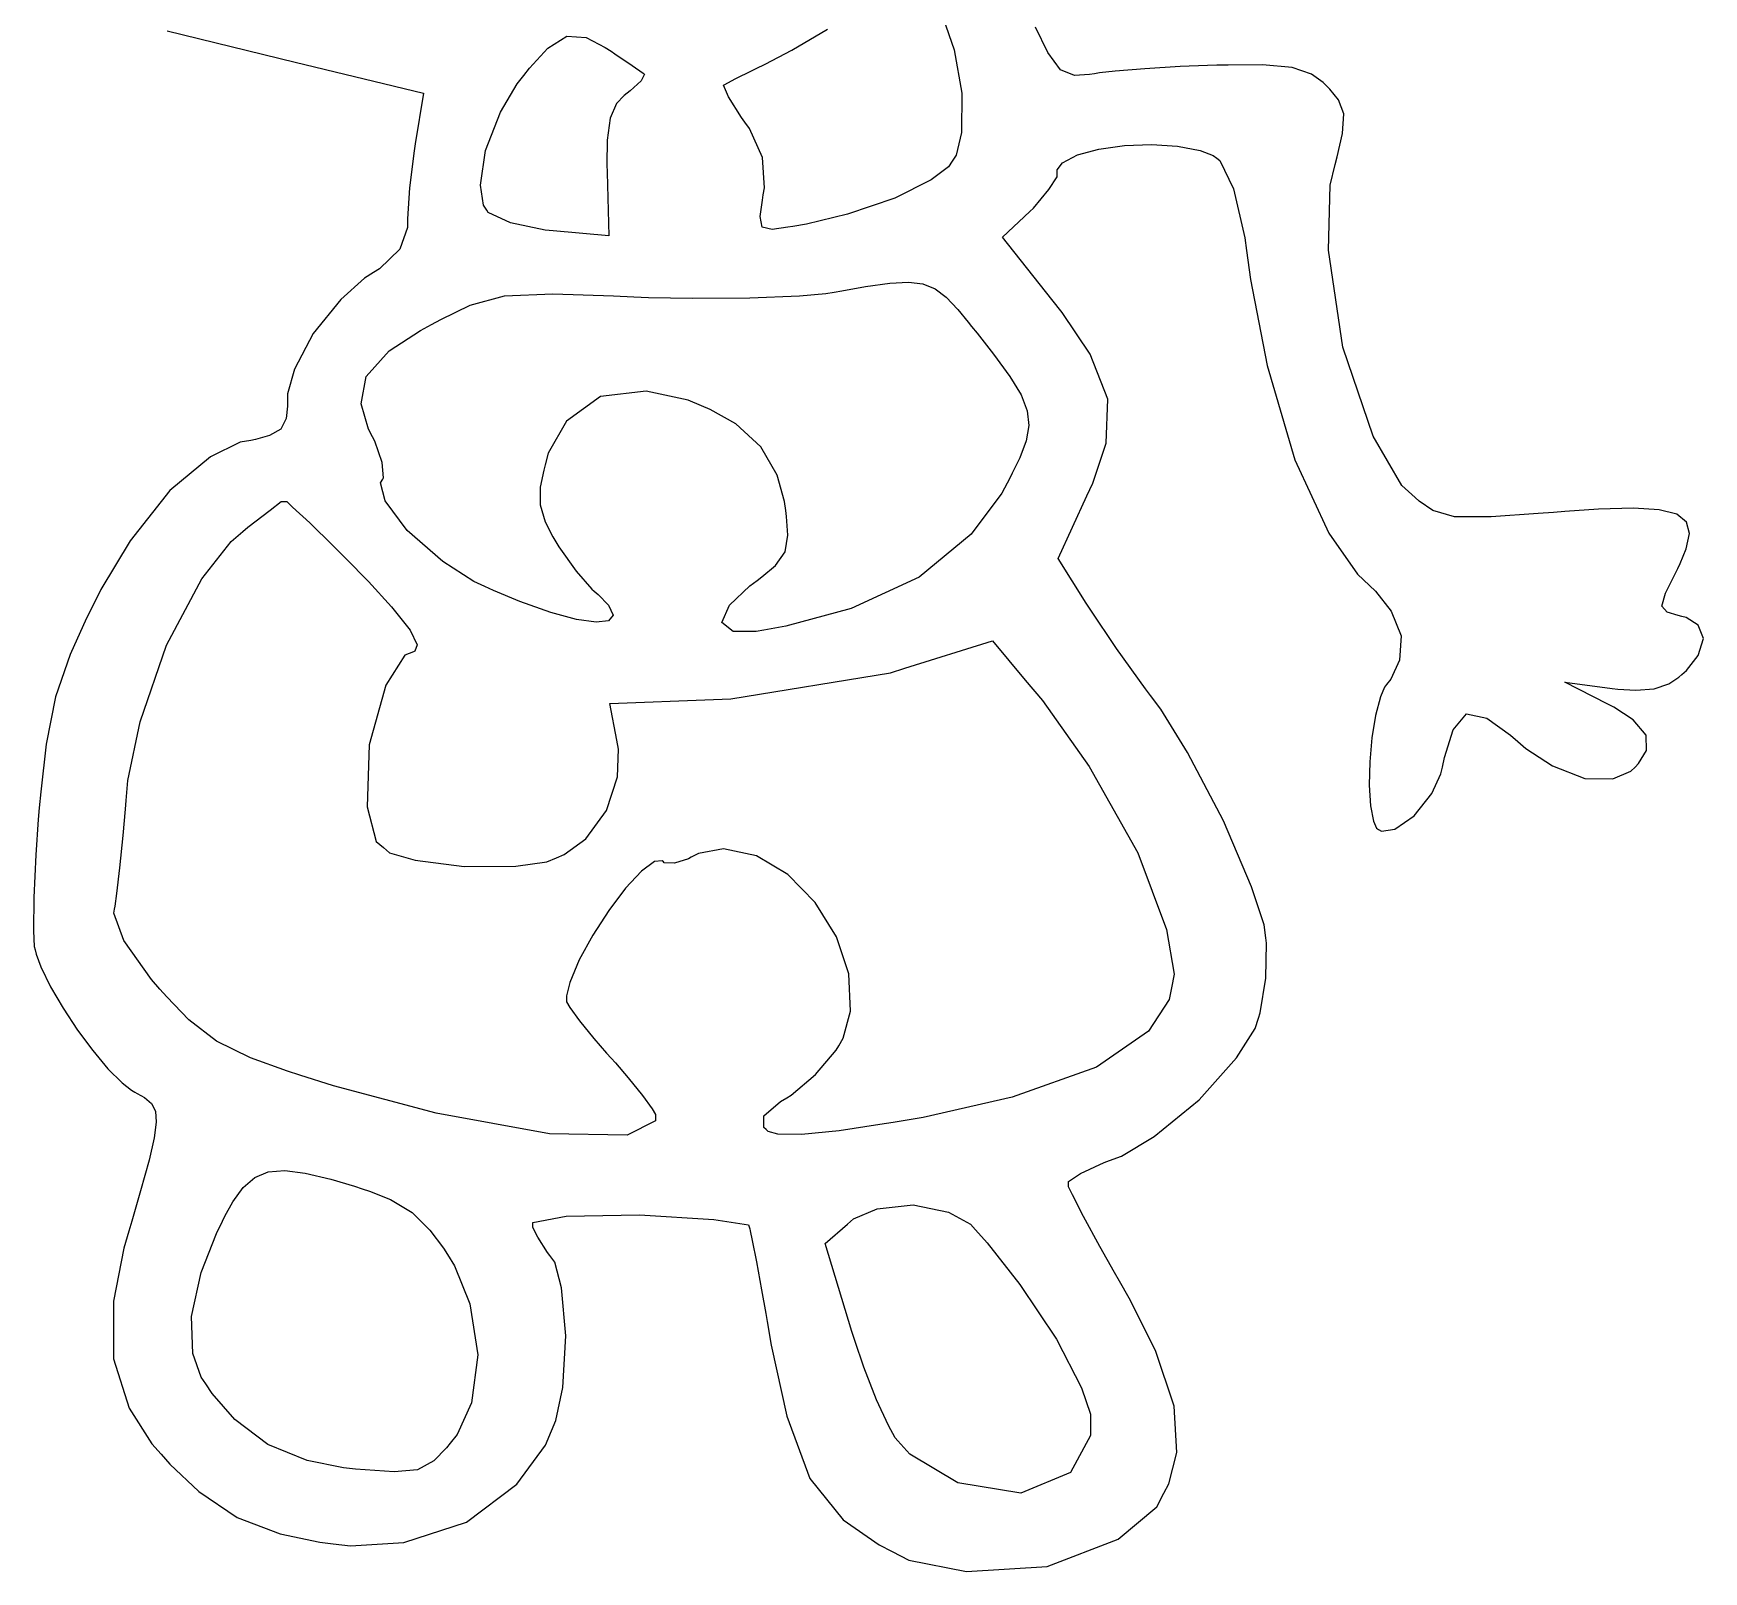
# Model space of a CAD drawing. Extents: x 3.76 to 6.49, y 0.79 to 4.4.
# Drawn here: x 4.406 to 6.485, y 0.793 to 2.708 of the extents above; entities that cross this region are included whole.
import ezdxf

# ---------------------------------------------------------------- set-up
doc = ezdxf.new("R2010")
doc.units = 0
doc.layers.get('0').update_dxf_attribs({"linetype": 'CONTINUOUS'})

msp = doc.modelspace()

# ---------------------------------------------------------------- linework, layer by layer
at = {"color": 0}
for p, q in [((5.53857, 2.72667), (5.55208, 2.68722)), ((4.57221, 2.7111), (4.73193, 2.67219)), ((5.04617, 2.6894), (5.06988, 2.70449)), ((5.06988, 2.70449), (5.09403, 2.70258)), ((5.35015, 2.68707), (5.39447, 2.71289)), ((5.66889, 2.68419), (5.65343, 2.71576)), ((5.02349, 2.66433), (5.04617, 2.6894)), ((5.09403, 2.70258), (5.11762, 2.69038)), ((5.11762, 2.69038), (5.125, 2.68549)), ((5.125, 2.68549), (5.12983, 2.68229)), ((5.31685, 2.66938), (5.35015, 2.68707)), ((5.55208, 2.68722), (5.56201, 2.63319)), ((5.68463, 2.66228), (5.66889, 2.68419)), ((4.73193, 2.67219), (4.89165, 2.63336)), ((5.01654, 2.65554), (5.02349, 2.66433)), ((5.12983, 2.68229), (5.15142, 2.66775)), ((5.15142, 2.66775), (5.1651, 2.65836)), ((5.30067, 2.66157), (5.30556, 2.6639)), ((5.30556, 2.6639), (5.31685, 2.66938)), ((5.70199, 2.65522), (5.68463, 2.66228)), ((5.78976, 2.66385), (5.75261, 2.66086)), ((5.83356, 2.66639), (5.78976, 2.66385)), ((5.86774, 2.66781), (5.83356, 2.66639)), ((5.87918, 2.66808), (5.86774, 2.66781)), ((5.89344, 2.66846), (5.87918, 2.66808)), ((5.93636, 2.66851), (5.89344, 2.66846)), ((5.97325, 2.66531), (5.93636, 2.66851)), ((5.99735, 2.65707), (5.97325, 2.66531)), ((4.98731, 2.60969), (5.00814, 2.64497)), ((5.00814, 2.64497), (5.01654, 2.65554)), ((5.1626, 2.6486), (5.14893, 2.63612)), ((5.1665, 2.65722), (5.1626, 2.6486)), ((5.1651, 2.65836), (5.16596, 2.65767)), ((5.16596, 2.65767), (5.1665, 2.65722)), ((5.26525, 2.64328), (5.26594, 2.64378)), ((5.27149, 2.62864), (5.26525, 2.64328)), ((5.26594, 2.64378), (5.2666, 2.64426)), ((5.2666, 2.64426), (5.27946, 2.6511)), ((5.27946, 2.6511), (5.30067, 2.66157)), ((5.72092, 2.65657), (5.70199, 2.65522)), ((5.72711, 2.65767), (5.72092, 2.65657)), ((5.73313, 2.65875), (5.72711, 2.65767)), ((5.75261, 2.66086), (5.73313, 2.65875)), ((6.01178, 2.64654), (5.99735, 2.65707)), ((6.01594, 2.64236), (6.01178, 2.64654)), ((6.01997, 2.63835), (6.01594, 2.64236)), ((4.89165, 2.63336), (4.88124, 2.57015)), ((5.13172, 2.62033), (5.12375, 2.60211)), ((5.14139, 2.63069), (5.13172, 2.62033)), ((5.14513, 2.63336), (5.14139, 2.63069)), ((5.14893, 2.63612), (5.14513, 2.63336)), ((5.28743, 2.60314), (5.27149, 2.62864)), ((5.56201, 2.63319), (5.56153, 2.58442)), ((6.03097, 2.625), (6.01997, 2.63835)), ((6.03728, 2.60758), (6.03097, 2.625)), ((4.96864, 2.56196), (4.98731, 2.60969)), ((5.12375, 2.60211), (5.12022, 2.57493)), ((5.29167, 2.59722), (5.28743, 2.60314)), ((6.03564, 2.58306), (6.03728, 2.60758)), ((5.29725, 2.58931), (5.29167, 2.59722)), ((5.31364, 2.55322), (5.29725, 2.58931)), ((5.56153, 2.58442), (5.55479, 2.55621)), ((6.02924, 2.55404), (6.03564, 2.58306)), ((4.87978, 2.56147), (4.87408, 2.51535)), ((4.88124, 2.57015), (4.87978, 2.56147)), ((4.96235, 2.51904), (4.96864, 2.56196)), ((5.12022, 2.57493), (5.11985, 2.54476)), ((5.70574, 2.55647), (5.73236, 2.56369)), ((5.73236, 2.56369), (5.76421, 2.56814)), ((5.76421, 2.56814), (5.79801, 2.5695)), ((5.79801, 2.5695), (5.83051, 2.56754)), ((5.83051, 2.56754), (5.85867, 2.5619)), ((5.85867, 2.5619), (5.87472, 2.55561)), ((5.11985, 2.54476), (5.12011, 2.53472)), ((5.31597, 2.51563), (5.31364, 2.55322)), ((5.54525, 2.54156), (5.52371, 2.52539)), ((5.54986, 2.54861), (5.54525, 2.54156)), ((5.55479, 2.55621), (5.54986, 2.54861)), ((5.68056, 2.53776), (5.68733, 2.54671)), ((5.68056, 2.53472), (5.68056, 2.53776)), ((5.68733, 2.54671), (5.70574, 2.55647)), ((5.87472, 2.55561), (5.87918, 2.55231)), ((5.87918, 2.55231), (5.88297, 2.54949)), ((5.88297, 2.54949), (5.90018, 2.51411)), ((6.0204, 2.51887), (6.02686, 2.54443)), ((6.02686, 2.54443), (6.02924, 2.55404)), ((4.9661, 2.49393), (4.96235, 2.51904)), ((5.12011, 2.53472), (5.12224, 2.45557)), ((5.52371, 2.52539), (5.47857, 2.50276)), ((5.67031, 2.51346), (5.68056, 2.5294)), ((5.68056, 2.5294), (5.68056, 2.53472)), ((6.01856, 2.43778), (6.0204, 2.51887)), ((4.87408, 2.51535), (4.87142, 2.477)), ((5.31082, 2.47982), (5.31347, 2.50022)), ((5.31347, 2.50022), (5.31456, 2.50694)), ((5.31456, 2.50694), (5.31597, 2.51563)), ((5.47857, 2.50276), (5.41943, 2.48275)), ((5.65104, 2.49035), (5.67031, 2.51346)), ((5.90018, 2.51411), (5.91411, 2.45313)), ((4.87142, 2.477), (4.87153, 2.47222)), ((4.97038, 2.48753), (4.9661, 2.49393)), ((4.97217, 2.48481), (4.97038, 2.48753)), ((4.99968, 2.4719), (4.97217, 2.48481)), ((5.31342, 2.46664), (5.31082, 2.47982)), ((5.41943, 2.48275), (5.36854, 2.47043)), ((5.61253, 2.45415), (5.64654, 2.48611)), ((5.64654, 2.48611), (5.65104, 2.49035)), ((4.87164, 2.4661), (4.86199, 2.43924)), ((4.87153, 2.47222), (4.87164, 2.4661)), ((5.04303, 2.46272), (4.99968, 2.4719)), ((5.05279, 2.46181), (5.04303, 2.46272)), ((5.12224, 2.45557), (5.05279, 2.46181)), ((5.32579, 2.46376), (5.31342, 2.46664)), ((5.345, 2.46636), (5.32579, 2.46376)), ((5.3514, 2.46744), (5.345, 2.46636)), ((5.36854, 2.47043), (5.3514, 2.46744)), ((5.67378, 2.37642), (5.61253, 2.45415)), ((4.86199, 2.43924), (4.83675, 2.41488)), ((5.91411, 2.45313), (5.91629, 2.4375)), ((5.91629, 2.4375), (5.92128, 2.40153)), ((6.03618, 2.31717), (6.01856, 2.43778)), ((4.83675, 2.41488), (4.82915, 2.41)), ((4.81808, 2.40294), (4.78842, 2.37642)), ((4.82915, 2.41), (4.81808, 2.40294)), ((5.41254, 2.38747), (5.44189, 2.39253)), ((5.44189, 2.39253), (5.47211, 2.39681)), ((5.47211, 2.39681), (5.49533, 2.39811)), ((5.49533, 2.39811), (5.51346, 2.39594)), ((5.51346, 2.39594), (5.52843, 2.38986)), ((5.92128, 2.40153), (5.94211, 2.29428)), ((4.78842, 2.37642), (4.75435, 2.33425)), ((4.94982, 2.36957), (4.9924, 2.38124)), ((4.9924, 2.38124), (5.05246, 2.38363)), ((5.05246, 2.38363), (5.12819, 2.38103)), ((5.12819, 2.38103), (5.15349, 2.37989)), ((5.15349, 2.37989), (5.17165, 2.37912)), ((5.17165, 2.37912), (5.2264, 2.37804)), ((5.2264, 2.37804), (5.2979, 2.37853)), ((5.2979, 2.37853), (5.35949, 2.38112)), ((5.35949, 2.38112), (5.39231, 2.3839)), ((5.39231, 2.3839), (5.40278, 2.38574)), ((5.40278, 2.38574), (5.41254, 2.38747)), ((5.52843, 2.38986), (5.54215, 2.37935)), ((5.54215, 2.37935), (5.55664, 2.36388)), ((5.68664, 2.36014), (5.67378, 2.37642)), ((4.90136, 2.34538), (4.91331, 2.35172)), ((4.91331, 2.35172), (4.94982, 2.36957)), ((5.55664, 2.36388), (5.56961, 2.34831)), ((5.72163, 2.30826), (5.68664, 2.36014)), ((4.75435, 2.33425), (4.7309, 2.28965)), ((4.84858, 2.31244), (4.88764, 2.33811)), ((4.88764, 2.33811), (4.90136, 2.34538)), ((5.56961, 2.34831), (5.57383, 2.34304)), ((5.57383, 2.34304), (5.58074, 2.33447)), ((5.58074, 2.33447), (5.60129, 2.30849)), ((4.82021, 2.28082), (4.84858, 2.31244)), ((5.60129, 2.30849), (5.62169, 2.28065)), ((6.07406, 2.20654), (6.03618, 2.31717)), ((4.7309, 2.28965), (4.72222, 2.2589)), ((5.74349, 2.2525), (5.72163, 2.30826)), ((5.94211, 2.29428), (5.97629, 2.17703)), ((4.81401, 2.24653), (4.82021, 2.28082)), ((5.62169, 2.28065), (5.63553, 2.25771)), ((4.72222, 2.2589), (4.72222, 2.24858)), ((4.72222, 2.24858), (4.72222, 2.24354)), ((4.82314, 2.21511), (4.81401, 2.24653)), ((5.11208, 2.25575), (5.0695, 2.22493)), ((5.16883, 2.26247), (5.11208, 2.25575)), ((5.22125, 2.25108), (5.16883, 2.26247)), ((5.23753, 2.24431), (5.22125, 2.25108)), ((5.63553, 2.25771), (5.64318, 2.2379)), ((5.74143, 2.19754), (5.74349, 2.2525)), ((4.72049, 2.22831), (4.71386, 2.21528)), ((4.72222, 2.24354), (4.72049, 2.22831)), ((5.24864, 2.23969), (5.23753, 2.24431)), ((5.28028, 2.22151), (5.24864, 2.23969)), ((5.64318, 2.2379), (5.64518, 2.21946)), ((4.69993, 2.20703), (4.68229, 2.20231)), ((4.71386, 2.21528), (4.69993, 2.20703)), ((4.82801, 2.20557), (4.82314, 2.21511)), ((4.83083, 2.20003), (4.82801, 2.20557)), ((5.0695, 2.22493), (5.04688, 2.18511)), ((5.31136, 2.19303), (5.28028, 2.22151)), ((5.64518, 2.21946), (5.64187, 2.20053)), ((6.1096, 2.14492), (6.07406, 2.20654)), ((4.66331, 2.19874), (4.62614, 2.18067)), ((4.67638, 2.20117), (4.66331, 2.19874)), ((4.68229, 2.20231), (4.67638, 2.20117)), ((4.84022, 2.17344), (4.83083, 2.20003)), ((5.04688, 2.18511), (5.04303, 2.17085)), ((5.33182, 2.15761), (5.31136, 2.19303)), ((5.64187, 2.20053), (5.63385, 2.17942)), ((5.72478, 2.14779), (5.74143, 2.19754)), ((4.62614, 2.18067), (4.57579, 2.13851)), ((4.84185, 2.15451), (4.84022, 2.17344)), ((5.04118, 2.16401), (5.037, 2.14296)), ((5.04303, 2.17085), (5.04118, 2.16401)), ((5.63385, 2.17942), (5.62468, 2.16043)), ((5.97629, 2.17703), (6.01872, 2.08578)), ((4.83789, 2.14828), (4.84076, 2.15278)), ((4.84369, 2.12571), (4.83789, 2.14828)), ((4.84076, 2.15278), (4.84185, 2.15451)), ((5.037, 2.14296), (5.03678, 2.12076)), ((5.34119, 2.125), (5.33182, 2.15761)), ((5.62147, 2.15419), (5.61176, 2.13553)), ((5.62468, 2.16043), (5.62147, 2.15419)), ((5.71756, 2.13194), (5.72478, 2.14779)), ((6.12642, 2.12989), (6.1096, 2.14492)), ((4.57579, 2.13851), (4.52647, 2.07601)), ((4.70047, 2.11426), (4.71414, 2.125)), ((4.71414, 2.125), (4.71875, 2.125)), ((4.71875, 2.125), (4.72119, 2.125)), ((4.72119, 2.125), (4.72863, 2.11789)), ((4.87125, 2.08876), (4.84369, 2.12571)), ((5.34267, 2.11388), (5.34119, 2.125)), ((5.61176, 2.13553), (5.5734, 2.08421)), ((5.68197, 2.05414), (5.71756, 2.13194)), ((6.1314, 2.12537), (6.12642, 2.12989)), ((6.14817, 2.11367), (6.1314, 2.12537)), ((4.6729, 2.09304), (4.70047, 2.11426)), ((4.72863, 2.11789), (4.74983, 2.09847)), ((5.03678, 2.12076), (5.04297, 2.09967)), ((5.34364, 2.10628), (5.34267, 2.11388)), ((5.34532, 2.08322), (5.34364, 2.10628)), ((6.17529, 2.10613), (6.14817, 2.11367)), ((6.22103, 2.1059), (6.17529, 2.10613)), ((6.27924, 2.10992), (6.22103, 2.1059)), ((6.29861, 2.11149), (6.27924, 2.10992)), ((6.31256, 2.11268), (6.29861, 2.11149)), ((6.35454, 2.11546), (6.31256, 2.11268)), ((6.39811, 2.11664), (6.35454, 2.11546)), ((6.43024, 2.11464), (6.39811, 2.11664)), ((6.45188, 2.10906), (6.43024, 2.11464)), ((6.46403, 2.09939), (6.45188, 2.10906)), ((4.65186, 2.07542), (4.66667, 2.08778)), ((4.66667, 2.08778), (4.6729, 2.09304)), ((4.74983, 2.09847), (4.77914, 2.06993)), ((4.91542, 2.05035), (4.87125, 2.08876)), ((5.04297, 2.09967), (5.05263, 2.08094)), ((5.05263, 2.08094), (5.05626, 2.07497)), ((5.34179, 2.06222), (5.34532, 2.08322)), ((5.5734, 2.08421), (5.50879, 2.03082)), ((6.01872, 2.08578), (6.05464, 2.03456)), ((6.46371, 2.06614), (6.46767, 2.08524)), ((6.46767, 2.08524), (6.46403, 2.09939)), ((4.52647, 2.07601), (4.48996, 2.01546)), ((4.61567, 2.02854), (4.65186, 2.07542)), ((4.77914, 2.06993), (4.80474, 2.04417)), ((5.05626, 2.07497), (5.06006, 2.06874)), ((5.06006, 2.06874), (5.08149, 2.03847)), ((5.32981, 2.04536), (5.34179, 2.06222)), ((6.45617, 2.04764), (6.46371, 2.06614)), ((4.80474, 2.04417), (4.81321, 2.03543)), ((4.95421, 2.02539), (4.91542, 2.05035)), ((5.08149, 2.03847), (5.10124, 2.01579)), ((5.31288, 2.03108), (5.32981, 2.04536)), ((5.71669, 1.99858), (5.68197, 2.05414)), ((6.44938, 2.03396), (6.45324, 2.04167)), ((6.45324, 2.04167), (6.45617, 2.04764)), ((4.5715, 1.94607), (4.61567, 2.02854)), ((4.81321, 2.03543), (4.82303, 2.02533)), ((4.82303, 2.02533), (4.85167, 1.99403)), ((4.96804, 2.01899), (4.95421, 2.02539)), ((4.97879, 2.01406), (4.96804, 2.01899)), ((5.27268, 1.99615), (5.29775, 2.01997)), ((5.29775, 2.01997), (5.30697, 2.02669)), ((5.30697, 2.02669), (5.31288, 2.03108)), ((5.50879, 2.03082), (5.42393, 1.99181)), ((6.05464, 2.03456), (6.06944, 2.02046)), ((6.06944, 2.02046), (6.07693, 2.01329)), ((6.43815, 2.01074), (6.44938, 2.03396)), ((4.48996, 2.01546), (4.47944, 1.99447)), ((5.01161, 2.00043), (4.97879, 2.01406)), ((5.05003, 1.98682), (5.01161, 2.00043)), ((5.10124, 2.01579), (5.10417, 2.01335)), ((5.10417, 2.01335), (5.10894, 2.00939)), ((5.10894, 2.00939), (5.12201, 1.99582)), ((5.72151, 1.99089), (5.71669, 1.99858)), ((6.07693, 2.01329), (6.09646, 1.98856)), ((6.4336, 1.99485), (6.43815, 2.01074)), ((4.472, 1.97971), (4.45139, 1.93451)), ((4.47944, 1.99447), (4.472, 1.97971)), ((4.85167, 1.99403), (4.87494, 1.96485)), ((5.08197, 1.97831), (5.05003, 1.98682)), ((5.10633, 1.97487), (5.08197, 1.97831)), ((5.1219, 1.97661), (5.10633, 1.97487)), ((5.12756, 1.98361), (5.1219, 1.97661)), ((5.12201, 1.99582), (5.12756, 1.98361)), ((5.26281, 1.97424), (5.27268, 1.99615)), ((5.42393, 1.99181), (5.34272, 1.96967)), ((5.75444, 1.94189), (5.72151, 1.99089)), ((6.09646, 1.98856), (6.10894, 1.9579)), ((6.44015, 1.98742), (6.4336, 1.99485)), ((6.45372, 1.98329), (6.44015, 1.98742)), ((6.45833, 1.98204), (6.45372, 1.98329)), ((6.46371, 1.98062), (6.45833, 1.98204)), ((6.47863, 1.97119), (6.46371, 1.98062)), ((4.87494, 1.96485), (4.88385, 1.94656)), ((5.27707, 1.96311), (5.26281, 1.97424)), ((5.30593, 1.96317), (5.27707, 1.96311)), ((5.31526, 1.96479), (5.30593, 1.96317)), ((5.34272, 1.96967), (5.31526, 1.96479)), ((6.10894, 1.9579), (6.10693, 1.92768)), ((6.4854, 1.95426), (6.47863, 1.97119)), ((4.45139, 1.93451), (4.43343, 1.88189)), ((4.53857, 1.85075), (4.5715, 1.94607)), ((4.87918, 1.93793), (4.86822, 1.93381)), ((4.88086, 1.93858), (4.87918, 1.93793)), ((4.88385, 1.94656), (4.88086, 1.93858)), ((5.491, 1.91737), (5.59999, 1.95139)), ((5.59999, 1.95139), (5.64085, 1.90278)), ((5.79036, 1.89171), (5.75444, 1.94189)), ((6.47863, 1.93311), (6.4854, 1.95426)), ((4.86822, 1.93381), (4.84483, 1.89654)), ((5.47282, 1.91174), (5.491, 1.91737)), ((6.10693, 1.92768), (6.09581, 1.90403)), ((6.45833, 1.9095), (6.46408, 1.91465)), ((6.46408, 1.91465), (6.47863, 1.93311)), ((4.84483, 1.89654), (4.82406, 1.82221)), ((5.27425, 1.87929), (5.47282, 1.91174)), ((5.64085, 1.90278), (5.66233, 1.87722)), ((6.08806, 1.89387), (6.08301, 1.88167)), ((6.09065, 1.89725), (6.08806, 1.89387)), ((6.09581, 1.90403), (6.09065, 1.89725)), ((6.36529, 1.87304), (6.3125, 1.90001)), ((6.3125, 1.90001), (6.37153, 1.89236)), ((6.42372, 1.89182), (6.44217, 1.89817)), ((6.44217, 1.89817), (6.45464, 1.90625)), ((6.45464, 1.90625), (6.45833, 1.9095)), ((4.43343, 1.88189), (4.42188, 1.82292)), ((5.12358, 1.87358), (5.25276, 1.87847)), ((5.13238, 1.82781), (5.12358, 1.87358)), ((5.25276, 1.87847), (5.27425, 1.87929)), ((5.66233, 1.87722), (5.72054, 1.79508)), ((5.79671, 1.88336), (5.79036, 1.89171)), ((5.80946, 1.8666), (5.79671, 1.88336)), ((6.08301, 1.88167), (6.07688, 1.85851)), ((6.37369, 1.86876), (6.36529, 1.87304)), ((6.37153, 1.89236), (6.37879, 1.89144)), ((6.37879, 1.89144), (6.40088, 1.89003)), ((6.40088, 1.89003), (6.42372, 1.89182)), ((5.84289, 1.81244), (5.80946, 1.8666)), ((6.07688, 1.85851), (6.07243, 1.83062)), ((6.17339, 1.84093), (6.19015, 1.86057)), ((6.19015, 1.86057), (6.21544, 1.85508)), ((6.21544, 1.85508), (6.24501, 1.83399)), ((6.39763, 1.85319), (6.37369, 1.86876)), ((6.41385, 1.83431), (6.39763, 1.85319)), ((4.52333, 1.77746), (4.53857, 1.85075)), ((6.07243, 1.83062), (6.06982, 1.80078)), ((6.16276, 1.80621), (6.17339, 1.84093)), ((6.24501, 1.83399), (6.25418, 1.82611)), ((6.41444, 1.81511), (6.41385, 1.83431)), ((4.42188, 1.82292), (4.41499, 1.76361)), ((4.82406, 1.82221), (4.8215, 1.74479)), ((5.13444, 1.81685), (5.13238, 1.82781)), ((5.13319, 1.78233), (5.13444, 1.81685)), ((5.88747, 1.72754), (5.84289, 1.81244)), ((6.25418, 1.82611), (6.26411, 1.81765)), ((6.26411, 1.81765), (6.29725, 1.79596)), ((6.40435, 1.79883), (6.41444, 1.81511)), ((5.72054, 1.79508), (5.78103, 1.68772)), ((6.06982, 1.80078), (6.06917, 1.77171)), ((6.15842, 1.78592), (6.16026, 1.79443)), ((6.16026, 1.79443), (6.16276, 1.80621)), ((6.29725, 1.79596), (6.33751, 1.78028)), ((6.37256, 1.77957), (6.39469, 1.78917)), ((6.39469, 1.78917), (6.40001, 1.79443)), ((6.40001, 1.79443), (6.40435, 1.79883)), ((4.52132, 1.75276), (4.52333, 1.77746)), ((5.11957, 1.74013), (5.13319, 1.78233)), ((6.06917, 1.77171), (6.07064, 1.74621)), ((6.14686, 1.76167), (6.15842, 1.78592)), ((6.33751, 1.78028), (6.37256, 1.77957)), ((4.41499, 1.76361), (4.41319, 1.74376)), ((4.5204, 1.74192), (4.52132, 1.75276)), ((6.12506, 1.73383), (6.14686, 1.76167)), ((4.41183, 1.72917), (4.40869, 1.68517)), ((4.41319, 1.74376), (4.41183, 1.72917)), ((4.51742, 1.70921), (4.5204, 1.74192)), ((4.8215, 1.74479), (4.83247, 1.70176)), ((5.09347, 1.70514), (5.11957, 1.74013)), ((5.92264, 1.64512), (5.88747, 1.72754)), ((6.07064, 1.74621), (6.07438, 1.72694)), ((6.07438, 1.72694), (6.07829, 1.71821)), ((6.10092, 1.7169), (6.12506, 1.73383)), ((4.51346, 1.66906), (4.51742, 1.70921)), ((6.07829, 1.71821), (6.08057, 1.71679)), ((6.08057, 1.71679), (6.08415, 1.71451)), ((6.08415, 1.71451), (6.10092, 1.7169)), ((4.40869, 1.68517), (4.40619, 1.63211)), ((4.83247, 1.70176), (4.84169, 1.69412)), ((4.84169, 1.69412), (4.84933, 1.68778)), ((4.84933, 1.68778), (4.88124, 1.67854)), ((5.05697, 1.68132), (5.06685, 1.68539)), ((5.06685, 1.68539), (5.09347, 1.70514)), ((5.23383, 1.68696), (5.22499, 1.68218)), ((5.26519, 1.69239), (5.23383, 1.68696)), ((5.30626, 1.68392), (5.26519, 1.69239)), ((5.78103, 1.68772), (5.81685, 1.59207)), ((4.50976, 1.63688), (4.51346, 1.66906)), ((4.88124, 1.67854), (4.94206, 1.67051)), ((4.94206, 1.67051), (5.00651, 1.67111)), ((5.00651, 1.67111), (5.04525, 1.67654)), ((5.04525, 1.67654), (5.05697, 1.68132)), ((5.16287, 1.66471), (5.14318, 1.64344)), ((5.17925, 1.67665), (5.16287, 1.66471)), ((5.18881, 1.67774), (5.17925, 1.67665)), ((5.19026, 1.67632), (5.18881, 1.67774)), ((5.19135, 1.67524), (5.19026, 1.67632)), ((5.20404, 1.67486), (5.19135, 1.67524)), ((5.22151, 1.68033), (5.20404, 1.67486)), ((5.22499, 1.68218), (5.22151, 1.68033)), ((5.34526, 1.66043), (5.30626, 1.68392)), ((5.14318, 1.64344), (5.12229, 1.616)), ((5.37935, 1.6256), (5.34526, 1.66043)), ((5.93821, 1.59799), (5.92264, 1.64512)), ((4.40619, 1.63211), (4.40582, 1.5906)), ((4.50771, 1.62125), (4.50976, 1.63688)), ((5.4056, 1.58317), (5.37935, 1.6256)), ((4.50603, 1.61263), (4.50694, 1.61735)), ((4.51824, 1.57829), (4.50603, 1.61263)), ((4.50694, 1.61735), (4.50771, 1.62125)), ((5.12229, 1.616), (5.10232, 1.58529)), ((4.40582, 1.5906), (4.40674, 1.57107)), ((5.10232, 1.58529), (5.08544, 1.55442)), ((5.42117, 1.53683), (5.4056, 1.58317)), ((5.81685, 1.59207), (5.82601, 1.53668)), ((5.94038, 1.58192), (5.93821, 1.59799)), ((5.94129, 1.57497), (5.94038, 1.58192)), ((4.40674, 1.57107), (4.40782, 1.56668)), ((4.40782, 1.56668), (4.40913, 1.56131)), ((4.40913, 1.56131), (4.41515, 1.54557)), ((4.5529, 1.52989), (4.51824, 1.57829)), ((5.94043, 1.53142), (5.94129, 1.57497)), ((4.41515, 1.54557), (4.42719, 1.52078)), ((5.08544, 1.55442), (5.07379, 1.52636)), ((4.42719, 1.52078), (4.44276, 1.49403)), ((4.56321, 1.51807), (4.5529, 1.52989)), ((5.07379, 1.52636), (5.06944, 1.50976)), ((5.42307, 1.49029), (5.42117, 1.53683)), ((5.82275, 1.51942), (5.82004, 1.5051)), ((5.82601, 1.53668), (5.82275, 1.51942)), ((5.93338, 1.48856), (5.94043, 1.53142)), ((4.57183, 1.50814), (4.56321, 1.51807)), ((4.59939, 1.4796), (4.57183, 1.50814)), ((5.06944, 1.50976), (5.06944, 1.50418)), ((5.06944, 1.50418), (5.06944, 1.5019)), ((5.06944, 1.5019), (5.07383, 1.49507)), ((5.82004, 1.5051), (5.79432, 1.46544)), ((4.44276, 1.49403), (4.46067, 1.46701)), ((4.63368, 1.45318), (4.59939, 1.4796)), ((5.07383, 1.49507), (5.08583, 1.47831)), ((5.08583, 1.47831), (5.10351, 1.45649)), ((5.41422, 1.45676), (5.42307, 1.49029)), ((5.92692, 1.46875), (5.93126, 1.48193)), ((5.93126, 1.48193), (5.93338, 1.48856)), ((4.46067, 1.46701), (4.47971, 1.4414)), ((5.10351, 1.45649), (5.11951, 1.43799)), ((5.40858, 1.44721), (5.41422, 1.45676)), ((5.79432, 1.46544), (5.72933, 1.42063)), ((5.90369, 1.43246), (5.92692, 1.46875)), ((4.47971, 1.4414), (4.49869, 1.41883)), ((4.67626, 1.4324), (4.63368, 1.45318)), ((5.11951, 1.43799), (5.125, 1.43197)), ((5.37961, 1.41174), (5.40533, 1.44179)), ((5.40533, 1.44179), (5.40858, 1.44721)), ((4.49869, 1.41883), (4.51654, 1.4011)), ((4.72206, 1.4159), (4.67626, 1.4324)), ((4.73753, 1.41092), (4.72206, 1.4159)), ((5.125, 1.43197), (5.13043, 1.426)), ((5.13043, 1.426), (5.14643, 1.4075)), ((5.72933, 1.42063), (5.62446, 1.38336)), ((5.85715, 1.38021), (5.90369, 1.43246)), ((4.51654, 1.4011), (4.52778, 1.39208)), ((4.77946, 1.3974), (4.73753, 1.41092)), ((4.9075, 1.3635), (4.77946, 1.3974)), ((5.14643, 1.4075), (5.16411, 1.38563)), ((5.34928, 1.38596), (5.37961, 1.41174)), ((4.52778, 1.39208), (4.53196, 1.38981)), ((4.53196, 1.38981), (4.535, 1.38818)), ((4.535, 1.38818), (4.54411, 1.38281)), ((4.54411, 1.38281), (4.55274, 1.37554)), ((4.55274, 1.37554), (4.55767, 1.3661)), ((5.16411, 1.38563), (5.17611, 1.36887)), ((5.31515, 1.36035), (5.3361, 1.37815)), ((5.3361, 1.37815), (5.34375, 1.38265)), ((5.34375, 1.38265), (5.34928, 1.38596)), ((5.62446, 1.38336), (5.51367, 1.35829)), ((5.80132, 1.33453), (5.85715, 1.38021)), ((4.55886, 1.35248), (4.55626, 1.33268)), ((4.55767, 1.3661), (4.55886, 1.35248)), ((5.04861, 1.33789), (4.9075, 1.3635)), ((5.18056, 1.35379), (5.14492, 1.33605)), ((5.17611, 1.36887), (5.18056, 1.36203)), ((5.18056, 1.36203), (5.18056, 1.3597)), ((5.18056, 1.3597), (5.18056, 1.35379)), ((5.31549, 1.34559), (5.31515, 1.36035)), ((5.4764, 1.352), (5.45964, 1.34918)), ((5.51367, 1.35829), (5.4764, 1.352)), ((4.55626, 1.33268), (4.54981, 1.3048)), ((5.14492, 1.33605), (5.04861, 1.33789)), ((5.31803, 1.34304), (5.31549, 1.34559)), ((5.32058, 1.34049), (5.31803, 1.34304)), ((5.33279, 1.33729), (5.32058, 1.34049)), ((5.36231, 1.33675), (5.33279, 1.33729)), ((5.40924, 1.34163), (5.36231, 1.33675)), ((5.45964, 1.34918), (5.40924, 1.34163)), ((5.76047, 1.31), (5.80132, 1.33453)), ((4.54981, 1.3048), (4.53933, 1.26676)), ((4.68137, 1.28342), (4.69819, 1.29026)), ((4.69819, 1.29026), (4.71881, 1.29205)), ((4.71881, 1.29205), (4.74436, 1.2889)), ((5.70969, 1.28836), (5.73888, 1.30219)), ((5.73888, 1.30219), (5.74582, 1.30469)), ((5.74582, 1.30469), (5.76047, 1.31)), ((4.65414, 1.25315), (4.6671, 1.2711)), ((4.6671, 1.2711), (4.68137, 1.28342)), ((4.74436, 1.2889), (4.7761, 1.28125)), ((4.7761, 1.28125), (4.8055, 1.27241)), ((4.8055, 1.27241), (4.81526, 1.26926)), ((4.81526, 1.26926), (4.82417, 1.26638)), ((5.69444, 1.27837), (5.70969, 1.28836)), ((5.69444, 1.27501), (5.69444, 1.27837)), ((5.69444, 1.27176), (5.69444, 1.27501)), ((5.69949, 1.26199), (5.69444, 1.27176)), ((4.53933, 1.26676), (4.52843, 1.22922)), ((4.64426, 1.2353), (4.65414, 1.25315)), ((4.82417, 1.26638), (4.85042, 1.25581)), ((4.85042, 1.25581), (4.87722, 1.23964)), ((5.45649, 1.24441), (5.50142, 1.24924)), ((5.50142, 1.24924), (5.54525, 1.24029)), ((5.71326, 1.2347), (5.69949, 1.26199)), ((4.52843, 1.22922), (4.52479, 1.21669)), ((4.63374, 1.21365), (4.64133, 1.22917)), ((4.64133, 1.22917), (4.64426, 1.2353)), ((4.87722, 1.23964), (4.89958, 1.21788)), ((5.02778, 1.22754), (5.06917, 1.23508)), ((5.02778, 1.22499), (5.02778, 1.22754)), ((5.06917, 1.23508), (5.16064, 1.23682)), ((5.16064, 1.23682), (5.25319, 1.23128)), ((5.25319, 1.23128), (5.29628, 1.22434)), ((5.41943, 1.22542), (5.42703, 1.23204)), ((5.42703, 1.23204), (5.45649, 1.24441)), ((5.54525, 1.24029), (5.57249, 1.22532)), ((5.73351, 1.19743), (5.71326, 1.2347)), ((4.52479, 1.21669), (4.51856, 1.19537)), ((4.6149, 1.16515), (4.63374, 1.21365)), ((4.89958, 1.21788), (4.91629, 1.19537)), ((5.02778, 1.22103), (5.02778, 1.22499)), ((5.0339, 1.20904), (5.02778, 1.22103)), ((5.04585, 1.18994), (5.0339, 1.20904)), ((5.29628, 1.22434), (5.29769, 1.21946)), ((5.29769, 1.21946), (5.29839, 1.21696)), ((5.29839, 1.21696), (5.30094, 1.20481)), ((5.39165, 1.20139), (5.41943, 1.22542)), ((5.57249, 1.22532), (5.57904, 1.21804)), ((5.57904, 1.21804), (5.59353, 1.20188)), ((4.51856, 1.19537), (4.50564, 1.1295)), ((4.91629, 1.19537), (4.92128, 1.1875)), ((4.92128, 1.1875), (4.93024, 1.17345)), ((5.04878, 1.18609), (5.04585, 1.18994)), ((5.05496, 1.17795), (5.04878, 1.18609)), ((5.30094, 1.20481), (5.3061, 1.17833)), ((5.42503, 1.09169), (5.39165, 1.20139)), ((5.59353, 1.20188), (5.63396, 1.15034)), ((5.7519, 1.16498), (5.73351, 1.19743)), ((4.60265, 1.11024), (4.6149, 1.16515)), ((4.93024, 1.17345), (4.94933, 1.12614)), ((5.06353, 1.14583), (5.05496, 1.17795)), ((5.3061, 1.17833), (5.3125, 1.14361)), ((5.75814, 1.15419), (5.7519, 1.16498)), ((5.06896, 1.08615), (5.06353, 1.14583)), ((5.63396, 1.15034), (5.67958, 1.08192)), ((5.77024, 1.1333), (5.75814, 1.15419)), ((4.50564, 1.1295), (4.50537, 1.05783)), ((4.94933, 1.12614), (4.95936, 1.06266)), ((5.3125, 1.14361), (5.31776, 1.11404)), ((5.80279, 1.0682), (5.77024, 1.1333)), ((4.60449, 1.06413), (4.60265, 1.11024)), ((5.31776, 1.11404), (5.31944, 1.10417)), ((5.31944, 1.10417), (5.32449, 1.07454)), ((5.06483, 1.02192), (5.06896, 1.08615)), ((5.42839, 1.08051), (5.42503, 1.09169)), ((5.67958, 1.08192), (5.71067, 1.02154)), ((4.61475, 1.03467), (4.60449, 1.06413)), ((4.95936, 1.06266), (4.95117, 1.00293)), ((5.32449, 1.07454), (5.34375, 0.98627)), ((5.43972, 1.04725), (5.42839, 1.08051)), ((5.82628, 0.99864), (5.80279, 1.0682)), ((4.50537, 1.05783), (4.52485, 0.99615)), ((5.45551, 1.00662), (5.43972, 1.04725)), ((4.62039, 1.02637), (4.61475, 1.03467)), ((4.62842, 1.01459), (4.62039, 1.02637)), ((5.05643, 0.98069), (5.06483, 1.02192)), ((5.71067, 1.02154), (5.72222, 0.98872)), ((4.65674, 0.98204), (4.62842, 1.01459)), ((4.95117, 1.00293), (4.93354, 0.96354)), ((5.47032, 0.9745), (5.45551, 1.00662)), ((5.82954, 0.94097), (5.82628, 0.99864)), ((4.52485, 0.99615), (4.55333, 0.95188)), ((4.69786, 0.95079), (4.65674, 0.98204)), ((5.05106, 0.96805), (5.05643, 0.98069)), ((5.34375, 0.98627), (5.37272, 0.90858)), ((5.72222, 0.98872), (5.72222, 0.97776)), ((5.72222, 0.97776), (5.72222, 0.96235)), ((4.93354, 0.96354), (4.92475, 0.9528)), ((5.0434, 0.95014), (5.05106, 0.96805)), ((5.47894, 0.9592), (5.47032, 0.9745)), ((5.48221, 0.95557), (5.47894, 0.9592)), ((5.72222, 0.96235), (5.6971, 0.91612)), ((4.55333, 0.95188), (4.56489, 0.93891)), ((4.56489, 0.93891), (4.57585, 0.92659)), ((4.74685, 0.93088), (4.69786, 0.95079)), ((4.91997, 0.94699), (4.90435, 0.93056)), ((4.92475, 0.9528), (4.91997, 0.94699)), ((5.00765, 0.90169), (5.0434, 0.95014)), ((5.49707, 0.93913), (5.48221, 0.95557)), ((5.55686, 0.90316), (5.49707, 0.93913)), ((5.81956, 0.90191), (5.82954, 0.94097)), ((4.57585, 0.92659), (4.61187, 0.89231)), ((4.79183, 0.92188), (4.74685, 0.93088)), ((4.80697, 0.92046), (4.79183, 0.92188)), ((4.8189, 0.91938), (4.80697, 0.92046)), ((4.85487, 0.91694), (4.8189, 0.91938)), ((4.88422, 0.91943), (4.85487, 0.91694)), ((4.90435, 0.93056), (4.88422, 0.91943)), ((5.6971, 0.91612), (5.63525, 0.89057)), ((4.94488, 0.85449), (5.00765, 0.90169)), ((5.37272, 0.90858), (5.4139, 0.8571)), ((5.63525, 0.89057), (5.55686, 0.90316)), ((5.81353, 0.8903), (5.81956, 0.90191)), ((4.61187, 0.89231), (4.6594, 0.86019)), ((5.80464, 0.87321), (5.81353, 0.8903)), ((4.6594, 0.86019), (4.71322, 0.83957)), ((4.86719, 0.82894), (4.94488, 0.85449)), ((5.4139, 0.8571), (5.45888, 0.82612)), ((5.75635, 0.83317), (5.80464, 0.87321)), ((4.71322, 0.83957), (4.76253, 0.82937)), ((5.66792, 0.79926), (5.75635, 0.83317)), ((4.76253, 0.82937), (4.77919, 0.82731)), ((4.77919, 0.82731), (4.80078, 0.82471)), ((4.80078, 0.82471), (4.86719, 0.82894)), ((5.45888, 0.82612), (5.47499, 0.81782)), ((5.47499, 0.81782), (5.49582, 0.80713)), ((5.49582, 0.80713), (5.5676, 0.79275)), ((5.5676, 0.79275), (5.66792, 0.79926))]:
    msp.add_line(p, q, dxfattribs=at)

doc.saveas('drawing.dxf')
